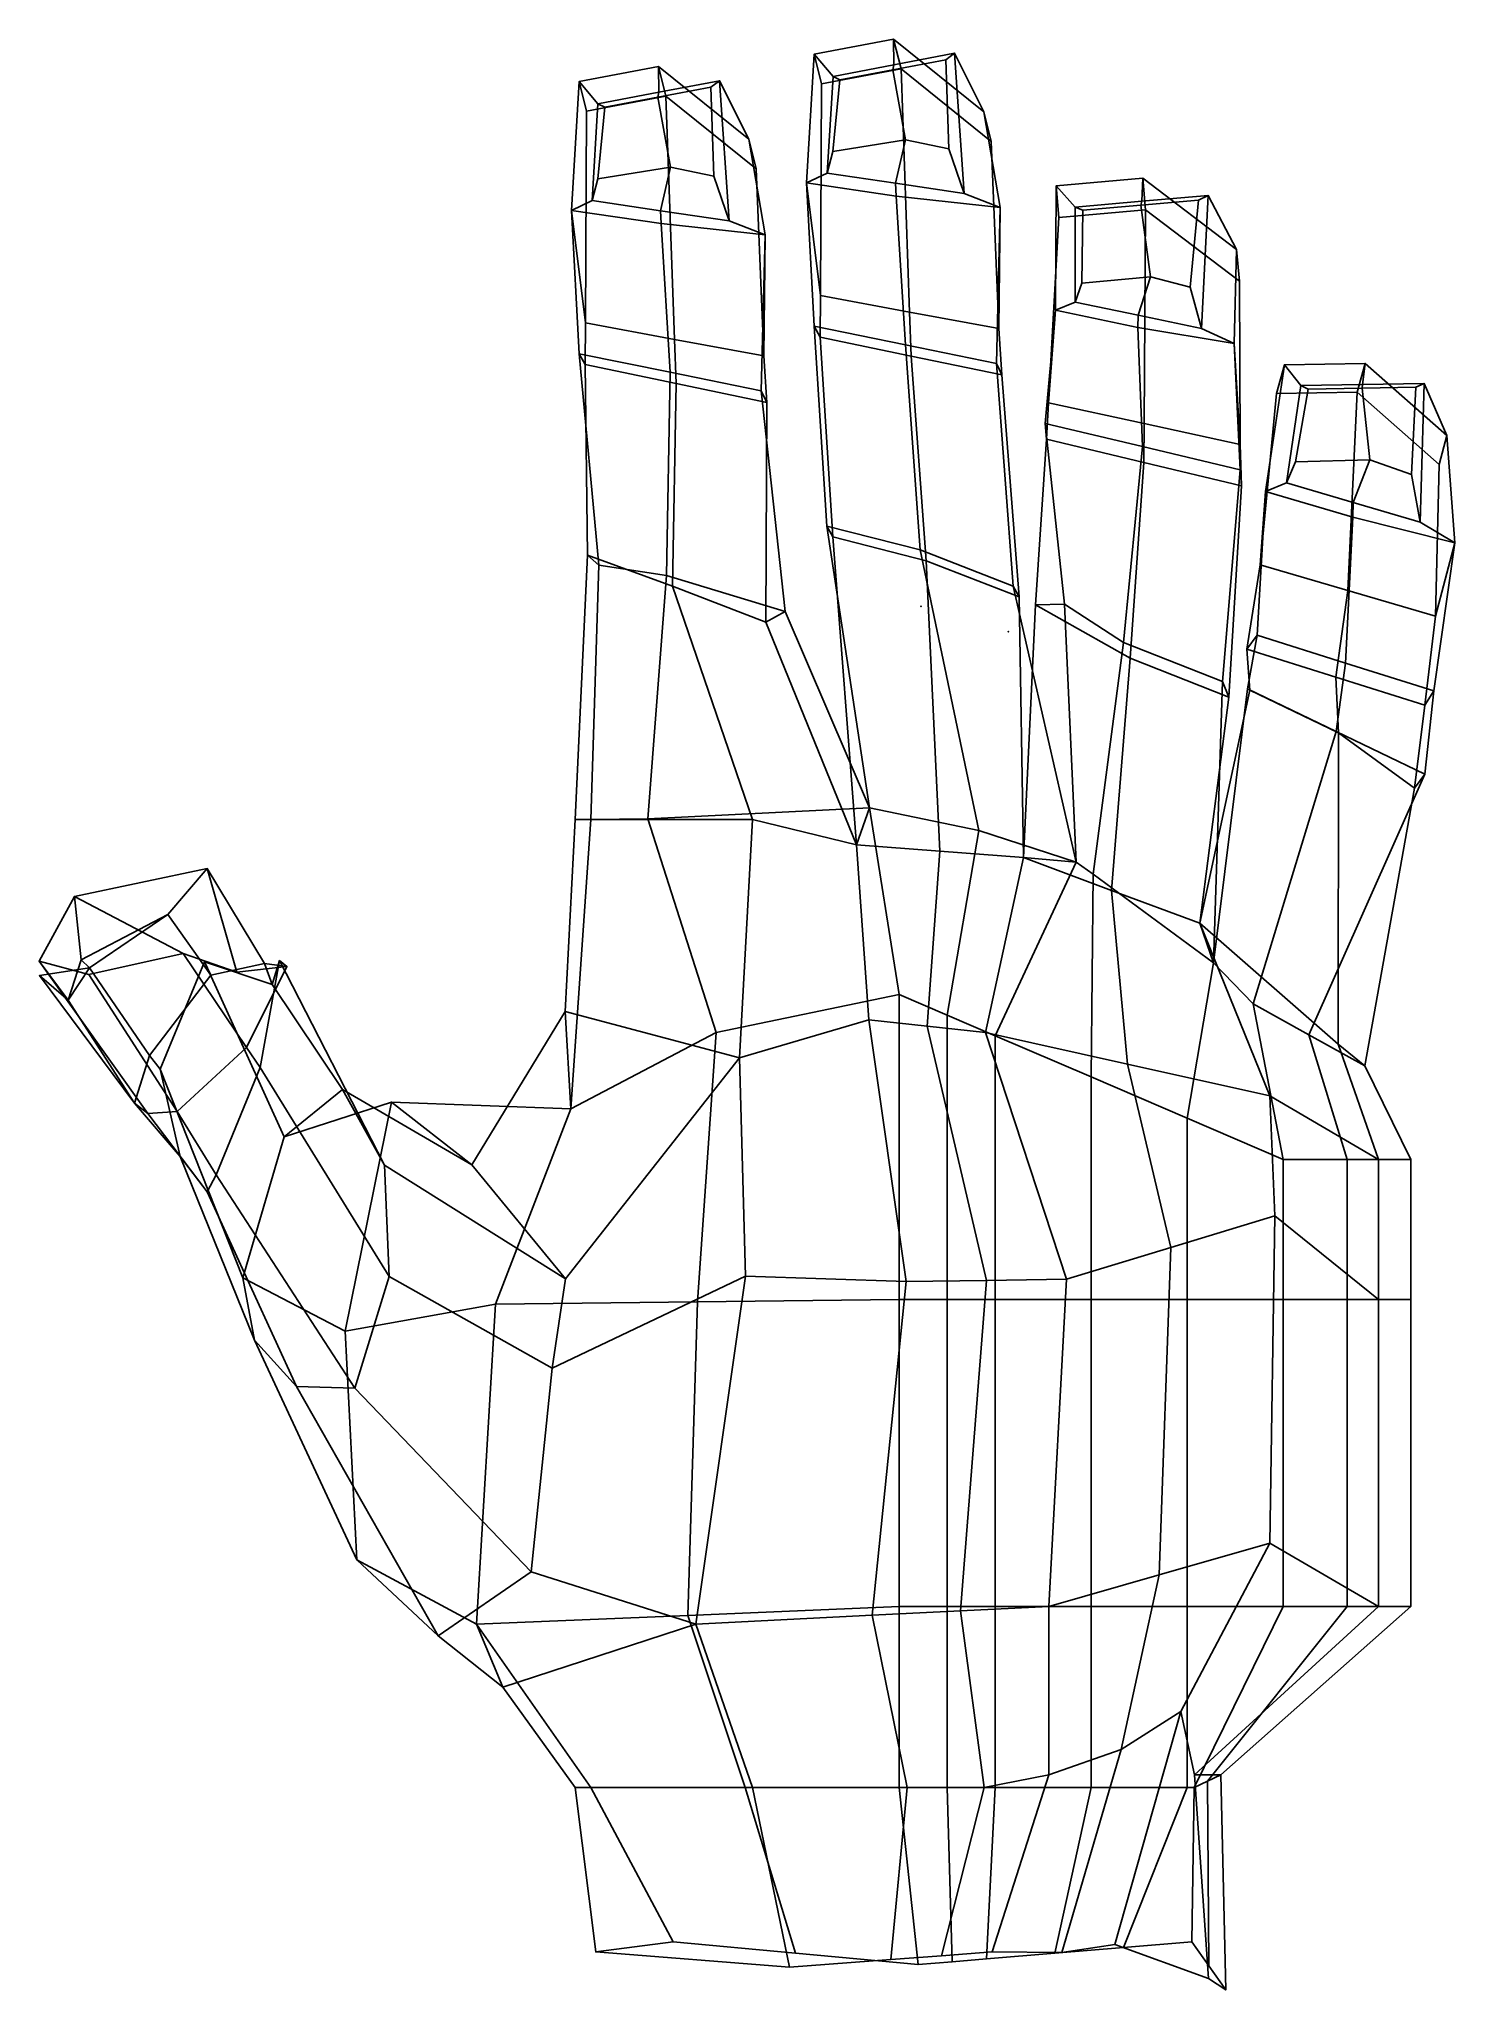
# Model space of a CAD drawing. Extents: x 14.2 to 17.66, y 4.27 to 9.03.
import ezdxf

# ---------------------------------------------------------------- set-up
doc = ezdxf.new("R2010")
doc.units = 0

msp = doc.modelspace()

# ---------------------------------------------------------------- linework, layer by layer
for p in [(16.352737, 7.643122, -0.626015), (16.352737, 7.643122, -0.626015), (16.565382, 7.581118, -1.041078), (16.565382, 7.581118, -1.041078)]:
    msp.add_point(p)
for points in [[(16.28591, 9.027467, -0.562974), (16.09207, 8.990581, -0.5588), (16.110088, 8.918124, -0.229897), (16.30393, 8.955012, -0.234071)], [(16.138166, 8.936116, -0.558236), (16.09207, 8.990581, -0.5588), (16.28591, 9.027467, -0.562974), (16.286455, 8.964335, -0.56143)], [(16.506119, 8.850169, -0.56519), (16.28591, 9.027467, -0.562974), (16.30393, 8.955012, -0.234071), (16.524137, 8.777715, -0.236287)], [(16.286455, 8.964335, -0.56143), (16.28591, 9.027467, -0.562974), (16.506119, 8.850169, -0.56519), (16.434742, 8.992557, -0.564624)], [(15.712409, 8.960617, -0.552974), (15.518568, 8.923729, -0.5488), (15.536587, 8.851276, -0.219897), (15.730428, 8.888163, -0.224071)], [(15.564665, 8.869267, -0.548236), (15.518568, 8.923729, -0.5488), (15.712409, 8.960617, -0.552974), (15.712954, 8.897484, -0.55143)], [(15.932618, 8.783318, -0.55519), (15.712409, 8.960617, -0.552974), (15.730428, 8.888163, -0.224071), (15.950637, 8.710865, -0.226287)], [(15.712954, 8.897484, -0.55143), (15.712409, 8.960617, -0.552974), (15.932618, 8.783318, -0.55519), (15.861241, 8.925705, -0.554624)], [(16.107433, 8.401612, -0.4394), (16.110088, 8.918124, -0.229897), (16.09207, 8.990581, -0.5588), (16.073589, 8.676291, -0.714406)], [(16.123678, 8.700315, -0.683034), (16.073589, 8.676291, -0.714406), (16.09207, 8.990581, -0.5588), (16.138166, 8.936116, -0.558236)], [(16.30393, 8.955012, -0.234071), (16.110088, 8.918124, -0.229897), (16.107433, 8.401612, -0.4394), (16.324694, 8.361392, -0.463025)], [(16.137539, 8.753215, -0.704055), (16.154871, 8.927836, -0.587069), (16.284092, 8.952428, -0.589852), (16.315067, 8.781354, -0.714025)], [(16.154871, 8.927836, -0.587069), (16.138166, 8.936116, -0.558236), (16.286455, 8.964335, -0.56143), (16.284092, 8.952428, -0.589852)], [(16.284092, 8.952428, -0.589852), (16.286455, 8.964335, -0.56143), (16.434742, 8.992557, -0.564624), (16.413313, 8.977017, -0.592635)], [(16.315067, 8.781354, -0.714025), (16.284092, 8.952428, -0.589852), (16.413313, 8.977017, -0.592635), (16.420897, 8.759868, -0.714144)], [(16.524137, 8.777715, -0.236287), (16.30393, 8.955012, -0.234071), (16.324694, 8.361392, -0.463025), (16.54244, 8.321088, -0.48656)], [(16.413313, 8.977017, -0.592635), (16.434742, 8.992557, -0.564624), (16.458183, 8.65055, -0.685603), (16.420897, 8.759868, -0.714144)], [(16.434742, 8.992557, -0.564624), (16.506119, 8.850169, -0.56519), (16.546043, 8.616431, -0.719405), (16.458183, 8.65055, -0.685603)], [(15.533933, 8.334761, -0.4294), (15.536587, 8.851276, -0.219897), (15.518568, 8.923729, -0.5488), (15.500089, 8.609442, -0.704406)], [(15.550176, 8.633465, -0.673034), (15.500089, 8.609442, -0.704406), (15.518568, 8.923729, -0.5488), (15.564665, 8.869267, -0.548236)], [(15.710592, 8.885576, -0.579852), (15.712954, 8.897484, -0.55143), (15.861241, 8.925705, -0.554624), (15.839812, 8.910168, -0.582635)], [(15.741567, 8.714504, -0.704025), (15.710592, 8.885576, -0.579852), (15.839812, 8.910168, -0.582635), (15.847394, 8.693018, -0.704144)], [(15.839812, 8.910168, -0.582635), (15.861241, 8.925705, -0.554624), (15.884682, 8.5837, -0.675603), (15.847394, 8.693018, -0.704144)], [(15.861241, 8.925705, -0.554624), (15.932618, 8.783318, -0.55519), (15.972542, 8.549583, -0.709405), (15.884682, 8.5837, -0.675603)], [(16.137539, 8.753215, -0.704055), (16.123678, 8.700315, -0.683034), (16.138166, 8.936116, -0.558236), (16.154871, 8.927836, -0.587069)], [(15.730428, 8.888163, -0.224071), (15.536587, 8.851276, -0.219897), (15.533933, 8.334761, -0.4294), (15.751192, 8.294542, -0.453025)], [(15.564036, 8.686365, -0.694055), (15.550176, 8.633465, -0.673034), (15.564665, 8.869267, -0.548236), (15.58137, 8.860985, -0.577069)], [(15.564036, 8.686365, -0.694055), (15.58137, 8.860985, -0.577069), (15.710592, 8.885576, -0.579852), (15.741567, 8.714504, -0.704025)], [(15.58137, 8.860985, -0.577069), (15.564665, 8.869267, -0.548236), (15.712954, 8.897484, -0.55143), (15.710592, 8.885576, -0.579852)], [(15.950637, 8.710865, -0.226287), (15.730428, 8.888163, -0.224071), (15.751192, 8.294542, -0.453025), (15.968939, 8.254238, -0.47656)], [(16.506119, 8.850169, -0.56519), (16.524137, 8.777715, -0.236287), (16.54244, 8.321088, -0.48656), (16.546043, 8.616431, -0.719405)], [(15.932618, 8.783318, -0.55519), (15.950637, 8.710865, -0.226287), (15.968939, 8.254238, -0.47656), (15.972542, 8.549583, -0.709405)], [(16.315067, 8.781354, -0.714025), (16.290798, 8.675464, -0.684464), (16.123678, 8.700315, -0.683034), (16.137539, 8.753215, -0.704055)], [(16.420897, 8.759868, -0.714144), (16.458183, 8.65055, -0.685603), (16.290798, 8.675464, -0.684464), (16.315067, 8.781354, -0.714025)], [(15.741567, 8.714504, -0.704025), (15.717298, 8.608614, -0.674464), (15.550176, 8.633465, -0.673034), (15.564036, 8.686365, -0.694055)], [(15.847394, 8.693018, -0.704144), (15.884682, 8.5837, -0.675603), (15.717298, 8.608614, -0.674464), (15.741567, 8.714504, -0.704025)], [(16.290798, 8.675464, -0.684464), (16.292049, 8.643807, -0.716276), (16.073589, 8.676291, -0.714406), (16.123678, 8.700315, -0.683034)], [(16.107098, 8.300244, -0.472461), (16.107433, 8.401612, -0.4394), (16.073589, 8.676291, -0.714406), (16.092459, 8.32651, -0.884146)], [(16.092459, 8.32651, -0.884146), (16.073589, 8.676291, -0.714406), (16.292049, 8.643807, -0.716276), (16.314468, 8.281079, -0.887916)], [(16.458183, 8.65055, -0.685603), (16.546043, 8.616431, -0.719405), (16.292049, 8.643807, -0.716276), (16.290798, 8.675464, -0.684464)], [(16.663532, 8.140139, -0.383576), (16.688822, 8.592222, -0.183433), (16.682083, 8.669241, -0.488432), (16.680527, 8.365705, -0.642963)], [(16.728405, 8.385311, -0.60817), (16.680527, 8.365705, -0.642963), (16.682083, 8.669241, -0.488432), (16.728977, 8.617348, -0.487664)], [(16.728977, 8.617348, -0.487664), (16.682083, 8.669241, -0.488432), (16.893883, 8.687773, -0.488432), (16.891005, 8.631523, -0.487664)], [(16.893883, 8.687773, -0.488432), (16.682083, 8.669241, -0.488432), (16.688822, 8.592222, -0.183433), (16.900621, 8.610754, -0.183433)], [(16.891005, 8.631523, -0.487664), (16.893883, 8.687773, -0.488432), (17.122532, 8.513754, -0.488432), (17.053032, 8.6457, -0.487664)], [(17.122532, 8.513754, -0.488432), (16.893883, 8.687773, -0.488432), (16.900621, 8.610754, -0.183433), (17.129269, 8.436737, -0.183433)], [(15.717298, 8.608614, -0.674464), (15.718548, 8.57696, -0.706276), (15.500089, 8.609442, -0.704406), (15.550176, 8.633465, -0.673034)], [(16.314468, 8.281079, -0.887916), (16.292049, 8.643807, -0.716276), (16.546043, 8.616431, -0.719405), (16.536478, 8.235644, -0.891687)], [(16.546043, 8.616431, -0.719405), (16.54244, 8.321088, -0.48656), (16.550171, 8.207704, -0.521589), (16.536478, 8.235644, -0.891687)], [(16.744881, 8.431858, -0.623755), (16.728405, 8.385311, -0.60817), (16.728977, 8.617348, -0.487664), (16.747372, 8.609724, -0.514229)], [(16.747372, 8.609724, -0.514229), (16.728977, 8.617348, -0.487664), (16.891005, 8.631523, -0.487664), (16.888565, 8.622076, -0.514229)], [(16.744881, 8.431858, -0.623755), (16.747372, 8.609724, -0.514229), (16.888565, 8.622076, -0.514229), (16.912088, 8.447033, -0.62568)], [(16.888565, 8.622076, -0.514229), (16.891005, 8.631523, -0.487664), (17.053032, 8.6457, -0.487664), (17.029758, 8.63443, -0.514229)], [(16.912088, 8.447033, -0.62568), (16.888565, 8.622076, -0.514229), (17.029758, 8.63443, -0.514229), (17.00927, 8.421631, -0.624545)], [(17.029758, 8.63443, -0.514229), (17.053032, 8.6457, -0.487664), (17.036758, 8.321375, -0.6051), (17.00927, 8.421631, -0.624545)], [(17.053032, 8.6457, -0.487664), (17.122532, 8.513754, -0.488432), (17.116718, 8.284792, -0.639035), (17.036758, 8.321375, -0.6051)], [(15.533596, 8.233395, -0.462461), (15.533933, 8.334761, -0.4294), (15.500089, 8.609442, -0.704406), (15.518957, 8.259661, -0.874146)], [(15.518957, 8.259661, -0.874146), (15.500089, 8.609442, -0.704406), (15.718548, 8.57696, -0.706276), (15.740967, 8.214228, -0.877916)], [(15.884682, 8.5837, -0.675603), (15.972542, 8.549583, -0.709405), (15.718548, 8.57696, -0.706276), (15.717298, 8.608614, -0.674464)], [(15.740967, 8.214228, -0.877916), (15.718548, 8.57696, -0.706276), (15.972542, 8.549583, -0.709405), (15.962976, 8.168797, -0.881687)], [(16.900621, 8.610754, -0.183433), (16.688822, 8.592222, -0.183433), (16.663532, 8.140139, -0.383576), (16.897003, 8.089001, -0.402045)], [(17.129269, 8.436737, -0.183433), (16.900621, 8.610754, -0.183433), (16.897003, 8.089001, -0.402045), (17.130995, 8.037754, -0.420421)], [(15.972542, 8.549583, -0.709405), (15.968939, 8.254238, -0.47656), (15.976668, 8.140856, -0.511589), (15.962976, 8.168797, -0.881687)], [(17.122532, 8.513754, -0.488432), (17.129269, 8.436737, -0.183433), (17.130995, 8.037754, -0.420421), (17.116718, 8.284792, -0.639035)], [(16.912088, 8.447033, -0.62568), (16.882463, 8.353378, -0.60678), (16.728405, 8.385311, -0.60817), (16.744881, 8.431858, -0.623755)], [(17.00927, 8.421631, -0.624545), (17.036758, 8.321375, -0.6051), (16.882463, 8.353378, -0.60678), (16.912088, 8.447033, -0.62568)], [(16.324694, 8.361392, -0.463025), (16.107433, 8.401612, -0.4394), (16.107098, 8.300244, -0.472461), (16.328634, 8.253976, -0.497025)], [(16.882463, 8.353378, -0.60678), (16.881908, 8.323961, -0.641147), (16.680527, 8.365705, -0.642963), (16.728405, 8.385311, -0.60817)], [(15.751192, 8.294542, -0.453025), (15.533933, 8.334761, -0.4294), (15.533596, 8.233395, -0.462461), (15.755133, 8.187124, -0.487025)], [(16.54244, 8.321088, -0.48656), (16.324694, 8.361392, -0.463025), (16.328634, 8.253976, -0.497025), (16.550171, 8.207704, -0.521589)], [(16.655184, 8.089636, -0.797683), (16.680527, 8.365705, -0.642963), (16.881908, 8.323961, -0.641147), (16.892977, 8.032833, -0.797683)], [(16.658552, 8.051128, -0.415372), (16.663532, 8.140139, -0.383576), (16.680527, 8.365705, -0.642963), (16.655184, 8.089636, -0.797683)], [(17.036758, 8.321375, -0.6051), (17.116718, 8.284792, -0.639035), (16.881908, 8.323961, -0.641147), (16.882463, 8.353378, -0.60678)], [(15.968939, 8.254238, -0.47656), (15.751192, 8.294542, -0.453025), (15.755133, 8.187124, -0.487025), (15.976668, 8.140856, -0.511589)], [(16.107098, 8.300244, -0.472461), (16.092459, 8.32651, -0.884146), (16.123184, 7.838986, -1.021951), (16.137823, 7.812722, -0.610266)], [(16.123184, 7.838986, -1.021951), (16.092459, 8.32651, -0.884146), (16.314468, 8.281079, -0.887916), (16.350468, 7.780718, -1.025329)], [(16.328634, 8.253976, -0.497025), (16.107098, 8.300244, -0.472461), (16.137823, 7.812722, -0.610266), (16.365107, 7.754454, -0.613645)], [(16.892977, 8.032833, -0.797683), (16.881908, 8.323961, -0.641147), (17.116718, 8.284792, -0.639035), (17.130772, 7.97603, -0.797683)], [(17.116718, 8.284792, -0.639035), (17.130995, 8.037754, -0.420421), (17.13414, 7.937521, -0.454028), (17.130772, 7.97603, -0.797683)], [(15.533596, 8.233395, -0.462461), (15.518957, 8.259661, -0.874146), (15.566532, 7.743437, -1.021951), (15.539322, 7.768097, -0.610266)], [(15.566532, 7.743437, -1.021951), (15.518957, 8.259661, -0.874146), (15.740967, 8.214228, -0.877916), (15.731966, 7.718866, -1.025329)], [(16.350468, 7.780718, -1.025329), (16.314468, 8.281079, -0.887916), (16.536478, 8.235644, -0.891687), (16.577751, 7.692448, -1.028708)], [(16.550171, 8.207704, -0.521589), (16.328634, 8.253976, -0.497025), (16.365107, 7.754454, -0.613645), (16.59239, 7.666183, -0.617024)], [(16.577751, 7.692448, -1.028708), (16.536478, 8.235644, -0.891687), (16.550171, 8.207704, -0.521589), (16.59239, 7.666183, -0.617024)], [(17.435911, 8.236076, -0.42707), (17.239151, 8.232796, -0.441302), (17.219875, 8.162386, -0.158584), (17.416636, 8.165668, -0.144352)], [(17.278988, 8.18169, -0.437463), (17.239151, 8.232796, -0.441302), (17.435911, 8.236076, -0.42707), (17.42951, 8.1842, -0.426575)], [(17.635588, 8.06002, -0.411785), (17.435911, 8.236076, -0.42707), (17.416636, 8.165668, -0.144352), (17.616312, 7.989611, -0.129067)], [(17.42951, 8.1842, -0.426575), (17.435911, 8.236076, -0.42707), (17.635588, 8.06002, -0.411785), (17.580032, 8.186714, -0.415687)], [(15.755133, 8.187124, -0.487025), (15.533596, 8.233395, -0.462461), (15.539322, 7.768097, -0.610266), (15.746605, 7.692602, -0.613645)], [(15.731966, 7.718866, -1.025329), (15.740967, 8.214228, -0.877916), (15.962976, 8.168797, -0.881687), (16.021099, 7.630598, -1.028708)], [(17.180269, 7.744688, -0.345713), (17.219875, 8.162386, -0.158584), (17.239151, 8.232796, -0.441302), (17.193279, 7.923326, -0.586612)], [(17.243896, 7.944944, -0.548625), (17.193279, 7.923326, -0.586612), (17.239151, 8.232796, -0.441302), (17.278988, 8.18169, -0.437463)], [(15.976668, 8.140856, -0.511589), (15.755133, 8.187124, -0.487025), (15.746605, 7.692602, -0.613645), (15.973887, 7.604334, -0.617024)], [(16.021099, 7.630598, -1.028708), (15.962976, 8.168797, -0.881687), (15.976668, 8.140856, -0.511589), (15.973887, 7.604334, -0.617024)], [(17.416636, 8.165668, -0.144352), (17.219875, 8.162386, -0.158584), (17.180269, 7.744688, -0.345713), (17.393703, 7.681984, -0.347147)], [(17.26627, 7.996021, -0.558818), (17.243896, 7.944944, -0.548625), (17.278988, 8.18169, -0.437463), (17.297251, 8.173313, -0.460819)], [(17.26627, 7.996021, -0.558818), (17.297251, 8.173313, -0.460819), (17.428419, 8.175503, -0.451331), (17.447136, 8.000889, -0.547052)], [(17.297251, 8.173313, -0.460819), (17.278988, 8.18169, -0.437463), (17.42951, 8.1842, -0.426575), (17.428419, 8.175503, -0.451331)], [(17.616312, 7.989611, -0.129067), (17.416636, 8.165668, -0.144352), (17.393703, 7.681984, -0.347147), (17.607601, 7.619139, -0.348462)], [(17.428419, 8.175503, -0.451331), (17.42951, 8.1842, -0.426575), (17.580032, 8.186714, -0.415687), (17.559586, 8.177691, -0.441843)], [(17.447136, 8.000889, -0.547052), (17.428419, 8.175503, -0.451331), (17.559586, 8.177691, -0.441843), (17.549431, 7.964567, -0.540543)], [(17.559586, 8.177691, -0.441843), (17.580032, 8.186714, -0.415687), (17.569815, 7.848804, -0.527274), (17.549431, 7.964567, -0.540543)], [(17.580032, 8.186714, -0.415687), (17.635588, 8.06002, -0.411785), (17.65509, 7.798246, -0.556115), (17.569815, 7.848804, -0.527274)], [(16.897003, 8.089001, -0.402045), (16.663532, 8.140139, -0.383576), (16.658552, 8.051128, -0.415372), (16.896347, 7.994323, -0.4347)], [(16.658552, 8.051128, -0.415372), (16.655184, 8.089636, -0.797683), (16.702396, 7.648453, -0.937309), (16.631546, 7.647051, -0.554997)], [(16.896347, 7.994323, -0.4347), (16.658552, 8.051128, -0.415372), (16.631546, 7.647051, -0.554997), (16.862709, 7.516739, -0.569997)], [(16.702396, 7.648453, -0.937309), (16.655184, 8.089636, -0.797683), (16.892977, 8.032833, -0.797683), (16.84697, 7.555248, -0.939939)], [(17.130995, 8.037754, -0.420421), (16.897003, 8.089001, -0.402045), (16.896347, 7.994323, -0.4347), (17.13414, 7.937521, -0.454028)], [(17.635588, 8.06002, -0.411785), (17.616312, 7.989611, -0.129067), (17.607601, 7.619139, -0.348462), (17.65509, 7.798246, -0.556115)], [(16.84697, 7.555248, -0.939939), (16.892977, 8.032833, -0.797683), (17.130772, 7.97603, -0.797683), (17.088133, 7.459934, -0.939939)], [(17.447136, 8.000889, -0.547052), (17.40674, 7.896912, -0.538094), (17.243896, 7.944944, -0.548625), (17.26627, 7.996021, -0.558818)], [(17.549431, 7.964567, -0.540543), (17.569815, 7.848804, -0.527274), (17.40674, 7.896912, -0.538094), (17.447136, 8.000889, -0.547052)], [(17.13414, 7.937521, -0.454028), (16.896347, 7.994323, -0.4347), (16.862709, 7.516739, -0.569997), (17.103872, 7.421425, -0.569997)], [(17.088133, 7.459934, -0.939939), (17.130772, 7.97603, -0.797683), (17.13414, 7.937521, -0.454028), (17.103872, 7.421425, -0.569997)], [(17.147221, 7.53878, -0.400252), (17.180269, 7.744688, -0.345713), (17.193279, 7.923326, -0.586612), (17.172262, 7.572987, -0.754318)], [(17.172262, 7.572987, -0.754318), (17.193279, 7.923326, -0.586612), (17.406147, 7.860535, -0.572846), (17.388077, 7.504833, -0.738371)], [(17.40674, 7.896912, -0.538094), (17.406147, 7.860535, -0.572846), (17.193279, 7.923326, -0.586612), (17.243896, 7.944944, -0.548625)], [(17.388077, 7.504833, -0.738371), (17.406147, 7.860535, -0.572846), (17.65509, 7.798246, -0.556115), (17.603891, 7.43668, -0.722423)], [(17.569815, 7.848804, -0.527274), (17.65509, 7.798246, -0.556115), (17.406147, 7.860535, -0.572846), (17.40674, 7.896912, -0.538094)], [(16.493824, 7.095982, -1.099443), (16.226675, 7.151623, -1.08428), (16.123184, 7.838986, -1.021951), (16.350468, 7.780718, -1.025329)], [(16.194971, 7.061264, -0.707816), (16.137823, 7.812722, -0.610266), (16.123184, 7.838986, -1.021951), (16.226675, 7.151623, -1.08428)], [(16.365107, 7.754454, -0.613645), (16.137823, 7.812722, -0.610266), (16.194971, 7.061264, -0.707816), (16.398836, 7.045801, -0.642788)], [(15.509307, 7.123114, -0.721383), (15.539322, 7.768097, -0.610266), (15.566532, 7.743437, -1.021951), (15.547708, 7.123114, -1.130621)], [(15.746605, 7.692602, -0.613645), (15.539322, 7.768097, -0.610266), (15.509307, 7.123114, -0.721383), (15.941865, 7.123114, -0.652322)], [(16.731197, 7.019369, -1.043182), (16.493824, 7.095982, -1.099443), (16.350468, 7.780718, -1.025329), (16.577751, 7.692448, -1.028708)], [(17.65509, 7.798246, -0.556115), (17.607601, 7.619139, -0.348462), (17.581442, 7.402302, -0.404137), (17.603891, 7.43668, -0.722423)], [(15.686177, 7.124998, -1.132191), (15.547708, 7.123114, -1.130621), (15.566532, 7.743437, -1.021951), (15.731966, 7.718866, -1.025329)], [(16.226675, 7.151623, -1.08428), (15.686177, 7.124998, -1.132191), (15.731966, 7.718866, -1.025329), (16.021099, 7.630598, -1.028708)], [(16.59239, 7.666183, -0.617024), (16.365107, 7.754454, -0.613645), (16.398836, 7.045801, -0.642788), (16.602703, 7.03034, -0.57776)], [(17.393703, 7.681984, -0.347147), (17.180269, 7.744688, -0.345713), (17.147221, 7.53878, -0.400252), (17.364332, 7.470541, -0.402194)], [(15.973887, 7.604334, -0.617024), (15.746605, 7.692602, -0.613645), (15.941865, 7.123114, -0.652322), (16.194971, 7.061264, -0.707816)], [(16.731197, 7.019369, -1.043182), (16.577751, 7.692448, -1.028708), (16.59239, 7.666183, -0.617024), (16.602703, 7.03034, -0.57776)], [(17.607601, 7.619139, -0.348462), (17.393703, 7.681984, -0.347147), (17.364332, 7.470541, -0.402194), (17.581442, 7.402302, -0.404137)], [(16.226675, 7.151623, -1.08428), (16.021099, 7.630598, -1.028708), (15.973887, 7.604334, -0.617024), (16.194971, 7.061264, -0.707816)], [(16.602703, 7.03034, -0.57776), (16.631546, 7.647051, -0.554997), (16.702396, 7.648453, -0.937309), (16.731197, 7.019369, -1.043182)], [(16.862709, 7.516739, -0.569997), (16.631546, 7.647051, -0.554997), (16.602703, 7.03034, -0.57776), (16.817591, 6.950186, -0.557786)], [(16.772991, 6.989845, -1.029622), (16.731197, 7.019369, -1.043182), (16.702396, 7.648453, -0.937309), (16.84697, 7.555248, -0.939939)], [(17.147221, 7.53878, -0.400252), (17.172262, 7.572987, -0.754318), (17.148926, 7.442036, -0.807334), (17.15481, 7.438755, -0.465638)], [(17.148926, 7.442036, -0.807334), (17.172262, 7.572987, -0.754318), (17.388077, 7.504833, -0.738371), (17.365324, 7.338015, -0.791176)], [(17.065908, 6.773172, -0.991543), (16.772991, 6.989845, -1.029622), (16.84697, 7.555248, -0.939939), (17.088133, 7.459934, -0.939939)], [(17.364332, 7.470541, -0.402194), (17.147221, 7.53878, -0.400252), (17.15481, 7.438755, -0.465638), (17.371208, 7.334732, -0.44948)], [(17.103872, 7.421425, -0.569997), (16.862709, 7.516739, -0.569997), (16.817591, 6.950186, -0.557786), (17.03248, 6.870028, -0.537812)], [(17.58172, 7.233992, -0.775018), (17.365324, 7.338015, -0.791176), (17.388077, 7.504833, -0.738371), (17.603891, 7.43668, -0.722423)], [(17.065908, 6.773172, -0.991543), (17.088133, 7.459934, -0.939939), (17.103872, 7.421425, -0.569997), (17.03248, 6.870028, -0.537812)], [(17.03248, 6.870028, -0.537812), (17.15481, 7.438755, -0.465638), (17.148926, 7.442036, -0.807334), (17.065908, 6.773172, -0.991543)], [(17.371208, 7.334732, -0.44948), (17.15481, 7.438755, -0.465638), (17.03248, 6.870028, -0.537812), (17.369799, 6.575279, -0.485839)], [(17.162546, 6.673019, -0.94507), (17.065908, 6.773172, -0.991543), (17.148926, 7.442036, -0.807334), (17.365324, 7.338015, -0.791176)], [(17.581442, 7.402302, -0.404137), (17.364332, 7.470541, -0.402194), (17.371208, 7.334732, -0.44948), (17.556681, 7.199783, -0.420952)], [(17.58172, 7.233992, -0.775018), (17.603891, 7.43668, -0.722423), (17.581442, 7.402302, -0.404137), (17.556681, 7.199783, -0.420952)], [(17.29899, 6.597387, -0.926002), (17.162546, 6.673019, -0.94507), (17.365324, 7.338015, -0.791176), (17.58172, 7.233992, -0.775018)], [(17.556681, 7.199783, -0.420952), (17.371208, 7.334732, -0.44948), (17.369799, 6.575279, -0.485839), (17.435432, 6.521757, -0.721383)], [(17.29899, 6.597387, -0.926002), (17.58172, 7.233992, -0.775018), (17.556681, 7.199783, -0.420952), (17.435432, 6.521757, -0.721383)], [(16.299747, 6.695908, -1.267034), (15.852652, 6.603024, -1.197022), (15.686177, 7.124998, -1.132191), (16.226675, 7.151623, -1.08428)], [(16.416748, 6.645655, -1.249982), (16.299747, 6.695908, -1.267034), (16.226675, 7.151623, -1.08428), (16.493824, 7.095982, -1.099443)], [(15.941865, 7.123114, -0.652322), (15.509307, 7.123114, -0.721383), (15.484806, 6.654276, -0.65899), (15.909535, 6.541355, -0.449655)], [(15.484806, 6.654276, -0.65899), (15.509307, 7.123114, -0.721383), (15.547708, 7.123114, -1.130621), (15.498331, 6.417364, -1.12701)], [(15.852652, 6.603024, -1.197022), (15.498331, 6.417364, -1.12701), (15.547708, 7.123114, -1.130621), (15.686177, 7.124998, -1.132191)], [(16.194971, 7.061264, -0.707816), (15.941865, 7.123114, -0.652322), (15.909535, 6.541355, -0.449655), (16.225193, 6.634092, -0.297231)], [(16.533751, 6.5954, -1.23293), (16.416748, 6.645655, -1.249982), (16.493824, 7.095982, -1.099443), (16.731197, 7.019369, -1.043182)], [(16.225193, 6.634092, -0.297231), (16.367561, 6.618612, -0.236482), (16.398836, 7.045801, -0.642788), (16.194971, 7.061264, -0.707816)], [(16.367561, 6.618612, -0.236482), (16.509928, 6.603132, -0.175733), (16.602703, 7.03034, -0.57776), (16.398836, 7.045801, -0.642788)], [(14.287861, 6.935396, 0.159823), (14.611818, 7.00334, 0.052162), (14.515653, 6.891256, -0.086563), (14.304115, 6.780866, -0.133342)], [(14.683949, 6.750204, 0.129575), (14.611818, 7.00334, 0.052162), (14.287861, 6.935396, 0.159823), (14.552893, 6.796368, 0.236552)], [(14.620399, 6.743409, -0.253168), (14.515653, 6.891256, -0.086563), (14.611818, 7.00334, 0.052162), (14.751067, 6.772041, -0.109874)], [(14.751067, 6.772041, -0.109874), (14.611818, 7.00334, 0.052162), (14.683949, 6.750204, 0.129575), (14.806025, 6.764522, 0.018011)], [(16.509928, 6.603132, -0.175733), (16.856596, 6.52582, -0.243939), (16.817591, 6.950186, -0.557786), (16.602703, 7.03034, -0.57776)], [(16.767756, 6.494894, -1.198827), (16.533751, 6.5954, -1.23293), (16.731197, 7.019369, -1.043182), (16.772991, 6.989845, -1.029622)], [(17.001759, 6.394388, -1.164724), (16.767756, 6.494894, -1.198827), (16.772991, 6.989845, -1.029622), (17.065908, 6.773172, -0.991543)], [(16.856596, 6.52582, -0.243939), (17.203264, 6.448507, -0.312145), (17.03248, 6.870028, -0.537812), (16.817591, 6.950186, -0.557786)], [(14.322642, 6.744793, 0.201102), (14.552893, 6.796368, 0.236552), (14.287861, 6.935396, 0.159823), (14.201359, 6.7773, 0.152111)], [(14.287861, 6.935396, 0.159823), (14.304115, 6.780866, -0.133342), (14.272216, 6.682228, -0.075036), (14.201359, 6.7773, 0.152111)], [(14.304115, 6.780866, -0.133342), (14.515653, 6.891256, -0.086563), (14.515653, 6.891256, -0.086563), (14.324116, 6.760866, -0.133342)], [(14.470654, 6.547204, -0.280873), (14.324116, 6.760866, -0.133342), (14.515653, 6.891256, -0.086563), (14.620399, 6.743409, -0.253168)], [(14.324116, 6.760866, -0.133342), (14.515653, 6.891256, -0.086563), (14.515653, 6.891256, -0.086563), (14.324116, 6.760866, -0.133342)], [(14.515653, 6.891256, -0.086563), (14.515653, 6.891256, -0.086563), (14.620399, 6.743409, -0.253168)], [(14.515653, 6.891256, -0.086563), (14.515653, 6.891256, -0.086563), (14.620399, 6.743409, -0.253168)], [(17.203264, 6.448507, -0.312145), (17.468292, 6.29388, -0.485839), (17.369799, 6.575279, -0.485839), (17.03248, 6.870028, -0.537812)], [(14.46649, 6.406136, -0.022848), (14.201359, 6.7773, 0.152111), (14.272216, 6.682228, -0.075036), (14.434091, 6.431358, -0.171665)], [(14.537909, 6.410343, 0.075579), (14.322642, 6.744793, 0.201102), (14.201359, 6.7773, 0.152111), (14.46649, 6.406136, -0.022848)], [(14.434091, 6.431358, -0.171665), (14.202216, 6.742228, -0.015036), (14.324116, 6.760866, -0.133342), (14.470654, 6.547204, -0.280873)], [(14.272216, 6.682228, -0.075036), (14.324116, 6.760866, -0.133342), (14.324116, 6.760866, -0.133342), (14.202216, 6.742228, -0.015036)], [(14.272216, 6.682228, -0.075036), (14.304115, 6.780866, -0.133342), (14.324116, 6.760866, -0.133342), (14.272216, 6.682228, -0.075036)], [(14.707011, 6.567141, 0.121555), (14.552893, 6.796368, 0.236552), (14.322642, 6.744793, 0.201102), (14.537909, 6.410343, 0.075579)], [(14.620399, 6.743409, -0.253168), (14.605145, 6.775562, -0.279773), (14.49719, 6.513542, -0.288403), (14.470654, 6.547204, -0.280873)], [(14.49719, 6.513542, -0.288403), (14.605145, 6.775562, -0.279773), (14.799344, 6.348652, -0.54411), (14.698334, 6.004539, -0.577796)], [(14.806025, 6.764522, 0.018011), (14.683949, 6.750204, 0.129575), (14.552893, 6.796368, 0.236552), (14.707011, 6.567141, 0.121555)], [(14.605145, 6.775562, -0.279773), (14.770314, 6.720743, -0.13191), (14.941844, 6.464502, -0.34691), (14.799344, 6.348652, -0.54411)], [(14.751067, 6.772041, -0.109874), (14.770314, 6.720743, -0.13191), (14.605145, 6.775562, -0.279773), (14.620399, 6.743409, -0.253168)], [(14.707011, 6.567141, 0.121555), (14.741128, 6.517914, 0.146558), (14.788098, 6.778839, 0.046447), (14.806025, 6.764522, 0.018011)], [(15.044213, 6.279423, -0.125676), (14.788098, 6.778839, 0.046447), (14.741128, 6.517914, 0.146558), (15.055752, 6.007978, -0.081734)], [(14.806025, 6.764522, 0.018011), (14.788098, 6.778839, 0.046447), (14.770314, 6.720743, -0.13191), (14.751067, 6.772041, -0.109874)], [(14.941844, 6.464502, -0.34691), (14.770314, 6.720743, -0.13191), (14.788098, 6.778839, 0.046447), (15.044213, 6.279423, -0.125676)], [(17.235764, 6.29388, -1.130621), (17.001759, 6.394388, -1.164724), (17.065908, 6.773172, -0.991543), (17.162546, 6.673019, -0.94507)], [(14.434091, 6.431358, -0.171665), (14.272216, 6.682228, -0.075036), (14.202216, 6.742228, -0.015036), (14.434091, 6.431358, -0.171665)], [(14.620399, 6.743409, -0.253168), (14.620399, 6.743409, -0.253168), (14.470654, 6.547204, -0.280873)], [(14.620399, 6.743409, -0.253168), (14.620399, 6.743409, -0.253168), (14.470654, 6.547204, -0.280873)], [(14.434091, 6.431358, -0.171665), (14.272216, 6.682228, -0.075036), (14.272216, 6.682228, -0.075036), (14.434091, 6.431358, -0.171665)], [(16.299747, 5.951895, -1.267034), (15.807201, 5.9461, -1.219689), (15.852652, 6.603024, -1.197022), (16.299747, 6.695908, -1.267034)], [(16.416748, 5.951895, -1.249982), (16.299747, 5.951895, -1.267034), (16.299747, 6.695908, -1.267034), (16.416748, 6.645655, -1.249982)], [(17.391766, 6.29388, -0.926002), (17.235764, 6.29388, -1.130621), (17.162546, 6.673019, -0.94507), (17.29899, 6.597387, -0.926002)], [(15.25668, 6.280161, -0.47181), (15.484806, 6.654276, -0.65899), (15.498331, 6.417364, -1.12701), (15.061185, 6.433296, -0.80112)], [(15.909535, 6.541355, -0.449655), (15.484806, 6.654276, -0.65899), (15.25668, 6.280161, -0.47181), (15.485888, 6.002165, -0.434787)], [(16.225193, 6.634092, -0.297231), (15.909535, 6.541355, -0.449655), (15.924601, 6.008945, -0.406999), (16.316225, 5.995882, -0.374864)], [(16.316225, 5.995882, -0.374864), (16.512035, 5.998629, -0.417554), (16.367561, 6.618612, -0.236482), (16.225193, 6.634092, -0.297231)], [(16.512035, 5.998629, -0.417554), (16.707848, 6.001375, -0.460244), (16.509928, 6.603132, -0.175733), (16.367561, 6.618612, -0.236482)], [(16.533751, 5.951895, -1.23293), (16.416748, 5.951895, -1.249982), (16.416748, 6.645655, -1.249982), (16.533751, 6.5954, -1.23293)], [(15.807201, 5.9461, -1.219689), (15.314655, 5.940304, -1.172343), (15.498331, 6.417364, -1.12701), (15.852652, 6.603024, -1.197022)], [(16.707848, 6.001375, -0.460244), (16.96174, 6.078688, -0.4666), (16.856596, 6.52582, -0.243939), (16.509928, 6.603132, -0.175733)], [(16.767756, 5.951895, -1.198827), (16.533751, 5.951895, -1.23293), (16.533751, 6.5954, -1.23293), (16.767756, 6.494894, -1.198827)], [(17.547768, 6.29388, -0.721383), (17.391766, 6.29388, -0.926002), (17.29899, 6.597387, -0.926002), (17.435432, 6.521757, -0.721383)], [(17.468292, 6.29388, -0.485839), (17.547768, 6.29388, -0.721383), (17.435432, 6.521757, -0.721383), (17.369799, 6.575279, -0.485839)], [(14.470654, 6.547204, -0.280873), (14.49719, 6.513542, -0.288403), (14.545964, 6.300489, -0.188293), (14.434091, 6.431358, -0.171665)], [(14.470654, 6.547204, -0.280873), (14.470654, 6.547204, -0.280873), (14.434091, 6.431358, -0.171665)], [(14.470654, 6.547204, -0.280873), (14.470654, 6.547204, -0.280873), (14.434091, 6.431358, -0.171665)], [(14.537909, 6.410343, 0.075579), (14.633174, 6.255894, 0.090056), (14.741128, 6.517914, 0.146558), (14.707011, 6.567141, 0.121555)], [(15.924601, 6.008945, -0.406999), (15.909535, 6.541355, -0.449655), (15.485888, 6.002165, -0.434787), (15.452619, 5.784256, -0.358594)], [(16.96174, 6.078688, -0.4666), (17.215633, 6.156, -0.472956), (17.203264, 6.448507, -0.312145), (16.856596, 6.52582, -0.243939)], [(14.545964, 6.300489, -0.188293), (14.49719, 6.513542, -0.288403), (14.698334, 6.004539, -0.577796), (14.72682, 5.852774, -0.472004)], [(15.055752, 6.007978, -0.081734), (14.741128, 6.517914, 0.146558), (14.633174, 6.255894, 0.090056), (14.971689, 5.735674, -0.149314)], [(17.001759, 5.951895, -1.164724), (16.767756, 5.951895, -1.198827), (16.767756, 6.494894, -1.198827), (17.001759, 6.394388, -1.164724)], [(14.434091, 6.431358, -0.171665), (14.545964, 6.300489, -0.188293), (14.61162, 6.214972, -0.057808), (14.46649, 6.406136, -0.022848)], [(14.698334, 6.004539, -0.577796), (14.799344, 6.348652, -0.54411), (15.061185, 6.433296, -0.80112), (14.948197, 5.874607, -0.888273)], [(14.941844, 6.464502, -0.34691), (15.25668, 6.280161, -0.47181), (15.061185, 6.433296, -0.80112), (14.799344, 6.348652, -0.54411)], [(15.485888, 6.002165, -0.434787), (15.25668, 6.280161, -0.47181), (14.941844, 6.464502, -0.34691), (15.044213, 6.279423, -0.125676)], [(15.061185, 6.433296, -0.80112), (15.498331, 6.417364, -1.12701), (15.314655, 5.940304, -1.172343), (14.948197, 5.874607, -0.888273)], [(17.215633, 6.156, -0.472956), (17.468292, 5.951895, -0.485839), (17.468292, 6.29388, -0.485839), (17.203264, 6.448507, -0.312145)], [(14.46649, 6.406136, -0.022848), (14.61162, 6.214972, -0.057808), (14.633174, 6.255894, 0.090056), (14.537909, 6.410343, 0.075579)], [(17.235764, 5.951895, -1.130621), (17.001759, 5.951895, -1.164724), (17.001759, 6.394388, -1.164724), (17.235764, 6.29388, -1.130621)], [(14.829189, 5.739504, -0.250769), (14.61162, 6.214972, -0.057808), (14.545964, 6.300489, -0.188293), (14.72682, 5.852774, -0.472004)], [(17.391766, 5.951895, -0.926002), (17.235764, 5.951895, -1.130621), (17.235764, 6.29388, -1.130621), (17.391766, 6.29388, -0.926002)], [(17.547768, 5.951895, -0.721383), (17.391766, 5.951895, -0.926002), (17.391766, 6.29388, -0.926002), (17.547768, 6.29388, -0.721383)], [(17.468292, 5.951895, -0.485839), (17.547768, 5.951895, -0.721383), (17.547768, 6.29388, -0.721383), (17.468292, 6.29388, -0.485839)], [(14.633174, 6.255894, 0.090056), (14.61162, 6.214972, -0.057808), (14.829189, 5.739504, -0.250769), (14.971689, 5.735674, -0.149314)], [(15.485888, 6.002165, -0.434787), (15.044213, 6.279423, -0.125676), (15.055752, 6.007978, -0.081734), (15.452619, 5.784256, -0.358594)], [(16.933908, 5.280395, -0.243939), (17.203264, 5.357707, -0.312145), (17.215633, 6.156, -0.472956), (16.96174, 6.078688, -0.4666)], [(17.203264, 5.357707, -0.312145), (17.468292, 5.203082, -0.485839), (17.468292, 5.951895, -0.485839), (17.215633, 6.156, -0.472956)], [(16.664553, 5.203082, -0.175733), (16.933908, 5.280395, -0.243939), (16.96174, 6.078688, -0.4666), (16.707848, 6.001375, -0.460244)], [(14.698334, 6.004539, -0.577796), (14.948197, 5.874607, -0.888273), (14.976777, 5.316521, -0.750231), (14.72682, 5.852774, -0.472004)], [(15.401482, 5.287415, -0.167421), (15.452619, 5.784256, -0.358594), (15.055752, 6.007978, -0.081734), (14.971689, 5.735674, -0.149314)], [(15.924601, 6.008945, -0.406999), (15.452619, 5.784256, -0.358594), (15.401482, 5.287415, -0.167421), (15.803254, 5.159654, -0.225037)], [(16.316225, 5.995882, -0.374864), (15.924601, 6.008945, -0.406999), (15.803254, 5.159654, -0.225037), (16.233904, 5.181369, -0.200385)], [(16.233904, 5.181369, -0.200385), (16.449228, 5.192225, -0.188059), (16.512035, 5.998629, -0.417554), (16.316225, 5.995882, -0.374864)], [(16.449228, 5.192225, -0.188059), (16.664553, 5.203082, -0.175733), (16.707848, 6.001375, -0.460244), (16.512035, 5.998629, -0.417554)], [(16.299747, 5.203082, -1.267034), (15.784049, 5.181223, -1.19295), (15.807201, 5.9461, -1.219689), (16.299747, 5.951895, -1.267034)], [(16.416748, 5.203082, -1.249982), (16.299747, 5.203082, -1.267034), (16.299747, 5.951895, -1.267034), (16.416748, 5.951895, -1.249982)], [(16.533751, 5.203082, -1.23293), (16.416748, 5.203082, -1.249982), (16.416748, 5.951895, -1.249982), (16.533751, 5.951895, -1.23293)], [(16.767756, 5.203082, -1.198827), (16.533751, 5.203082, -1.23293), (16.533751, 5.951895, -1.23293), (16.767756, 5.951895, -1.198827)], [(17.001759, 5.203082, -1.164724), (16.767756, 5.203082, -1.198827), (16.767756, 5.951895, -1.198827), (17.001759, 5.951895, -1.164724)], [(17.235764, 5.203082, -1.130621), (17.001759, 5.203082, -1.164724), (17.001759, 5.951895, -1.164724), (17.235764, 5.951895, -1.130621)], [(17.391766, 5.203082, -0.926002), (17.235764, 5.203082, -1.130621), (17.235764, 5.951895, -1.130621), (17.391766, 5.951895, -0.926002)], [(17.547768, 5.203082, -0.721383), (17.391766, 5.203082, -0.926002), (17.391766, 5.951895, -0.926002), (17.547768, 5.951895, -0.721383)], [(17.468292, 5.203082, -0.485839), (17.547768, 5.203082, -0.721383), (17.547768, 5.951895, -0.721383), (17.468292, 5.951895, -0.485839)], [(14.976777, 5.316521, -0.750231), (14.948197, 5.874607, -0.888273), (15.314655, 5.940304, -1.172343), (15.26835, 5.159364, -1.118867)], [(15.784049, 5.181223, -1.19295), (15.26835, 5.159364, -1.118867), (15.314655, 5.940304, -1.172343), (15.807201, 5.9461, -1.219689)], [(14.829189, 5.739504, -0.250769), (14.72682, 5.852774, -0.472004), (14.976777, 5.316521, -0.750231), (15.175061, 5.131301, -0.403956)], [(15.401482, 5.287415, -0.167421), (14.971689, 5.735674, -0.149314), (14.829189, 5.739504, -0.250769), (15.175061, 5.131301, -0.403956)], [(16.841133, 4.854249, -0.398565), (16.986788, 4.947024, -0.466771), (17.203264, 5.357707, -0.312145), (16.933908, 5.280395, -0.243939)], [(16.986788, 4.947024, -0.466771), (17.019876, 4.792399, -0.563152), (17.468292, 5.203082, -0.485839), (17.203264, 5.357707, -0.312145)], [(15.175061, 5.131301, -0.403956), (14.976777, 5.316521, -0.750231), (15.26835, 5.159364, -1.118867), (15.332971, 5.005664, -0.642027)], [(15.803254, 5.159654, -0.225037), (15.401482, 5.287415, -0.167421), (15.175061, 5.131301, -0.403956), (15.332971, 5.005664, -0.642027)], [(16.664553, 4.792399, -0.392209), (16.841133, 4.854249, -0.398565), (16.933908, 5.280395, -0.243939), (16.664553, 5.203082, -0.175733)], [(16.299747, 4.761474, -1.143333), (15.923727, 4.761474, -1.075127), (15.784049, 5.181223, -1.19295), (16.299747, 5.203082, -1.267034)], [(16.318672, 4.761474, -0.398565), (16.507074, 4.761474, -0.302611), (16.449228, 5.192225, -0.188059), (16.233904, 5.181369, -0.200385)], [(16.416748, 4.761474, -1.126281), (16.299747, 4.761474, -1.143333), (16.299747, 5.203082, -1.267034), (16.416748, 5.203082, -1.249982)], [(16.533751, 4.761474, -1.10923), (16.416748, 4.761474, -1.126281), (16.416748, 5.203082, -1.249982), (16.533751, 5.203082, -1.23293)], [(16.507074, 4.761474, -0.302611), (16.664553, 4.792399, -0.392209), (16.664553, 5.203082, -0.175733), (16.449228, 5.192225, -0.188059)], [(16.767756, 4.761474, -1.075127), (16.533751, 4.761474, -1.10923), (16.533751, 5.203082, -1.23293), (16.767756, 5.203082, -1.198827)], [(17.001759, 4.761474, -1.041023), (16.767756, 4.761474, -1.075127), (16.767756, 5.203082, -1.198827), (17.001759, 5.203082, -1.164724)], [(17.019287, 4.761474, -1.00692), (17.001759, 4.761474, -1.041023), (17.001759, 5.203082, -1.164724), (17.235764, 5.203082, -1.130621)], [(17.051588, 4.776937, -0.864152), (17.019287, 4.761474, -1.00692), (17.235764, 5.203082, -1.130621), (17.391766, 5.203082, -0.926002)], [(17.019876, 4.792399, -0.563152), (17.083891, 4.792399, -0.721383), (17.547768, 5.203082, -0.721383), (17.468292, 5.203082, -0.485839)], [(17.083891, 4.792399, -0.721383), (17.051588, 4.776937, -0.864152), (17.391766, 5.203082, -0.926002), (17.547768, 5.203082, -0.721383)], [(15.923727, 4.761474, -1.075127), (15.547708, 4.761474, -1.00692), (15.26835, 5.159364, -1.118867), (15.784049, 5.181223, -1.19295)], [(15.332971, 5.005664, -0.642027), (15.26835, 5.159364, -1.118867), (15.547708, 4.761474, -1.00692), (15.509307, 4.761474, -0.721383)], [(15.803254, 5.159654, -0.225037), (15.332971, 5.005664, -0.642027), (15.509307, 4.761474, -0.721383), (15.941865, 4.761474, -0.466771)], [(16.233904, 5.181369, -0.200385), (15.803254, 5.159654, -0.225037), (15.941865, 4.761474, -0.466771), (16.318672, 4.761474, -0.398565)], [(16.695944, 4.358845, -0.365195), (16.82571, 4.377771, -0.418244), (16.986788, 4.947024, -0.466771), (16.841133, 4.854249, -0.398565)], [(16.82571, 4.377771, -0.418244), (17.053537, 4.295146, -0.538888), (17.019876, 4.792399, -0.563152), (16.986788, 4.947024, -0.466771)], [(16.526176, 4.35992, -0.312145), (16.695944, 4.358845, -0.365195), (16.841133, 4.854249, -0.398565), (16.664553, 4.792399, -0.392209)], [(15.941865, 4.761474, -0.466771), (15.509307, 4.761474, -0.721383), (15.559236, 4.35992, -0.721383), (16.032009, 4.323146, -0.418244)], [(15.559236, 4.35992, -0.721383), (15.509307, 4.761474, -0.721383), (15.547708, 4.761474, -1.00692), (15.748271, 4.384995, -1.024522)], [(16.04681, 4.356996, -1.077572), (15.748271, 4.384995, -1.024522), (15.547708, 4.761474, -1.00692), (15.923727, 4.761474, -1.075127)], [(16.345348, 4.328994, -1.130621), (16.04681, 4.356996, -1.077572), (15.923727, 4.761474, -1.075127), (16.299747, 4.761474, -1.143333)], [(16.318672, 4.761474, -0.398565), (15.941865, 4.761474, -0.466771), (16.032009, 4.323146, -0.418244), (16.279093, 4.341532, -0.365195)], [(16.279093, 4.341532, -0.365195), (16.402636, 4.350726, -0.33867), (16.507074, 4.761474, -0.302611), (16.318672, 4.761474, -0.398565)], [(16.428848, 4.335995, -1.117359), (16.345348, 4.328994, -1.130621), (16.299747, 4.761474, -1.143333), (16.416748, 4.761474, -1.126281)], [(16.402636, 4.350726, -0.33867), (16.526176, 4.35992, -0.312145), (16.664553, 4.792399, -0.392209), (16.507074, 4.761474, -0.302611)], [(16.51235, 4.342995, -1.104096), (16.428848, 4.335995, -1.117359), (16.416748, 4.761474, -1.126281), (16.533751, 4.761474, -1.10923)], [(16.679354, 4.356996, -1.077572), (16.51235, 4.342995, -1.104096), (16.533751, 4.761474, -1.10923), (16.767756, 4.761474, -1.075127)], [(16.846355, 4.370995, -1.051047), (16.679354, 4.356996, -1.077572), (16.767756, 4.761474, -1.075127), (17.001759, 4.761474, -1.041023)], [(17.013359, 4.384995, -1.024522), (16.846355, 4.370995, -1.051047), (17.001759, 4.761474, -1.041023), (17.019287, 4.761474, -1.00692)], [(17.054586, 4.32607, -0.872953), (17.013359, 4.384995, -1.024522), (17.019287, 4.761474, -1.00692), (17.051588, 4.776937, -0.864152)], [(17.053537, 4.295146, -0.538888), (17.095812, 4.267144, -0.721383), (17.083891, 4.792399, -0.721383), (17.019876, 4.792399, -0.563152)], [(17.095812, 4.267144, -0.721383), (17.054586, 4.32607, -0.872953), (17.051588, 4.776937, -0.864152), (17.083891, 4.792399, -0.721383)]]:
    msp.add_3dface(points)

doc.saveas('drawing.dxf')
